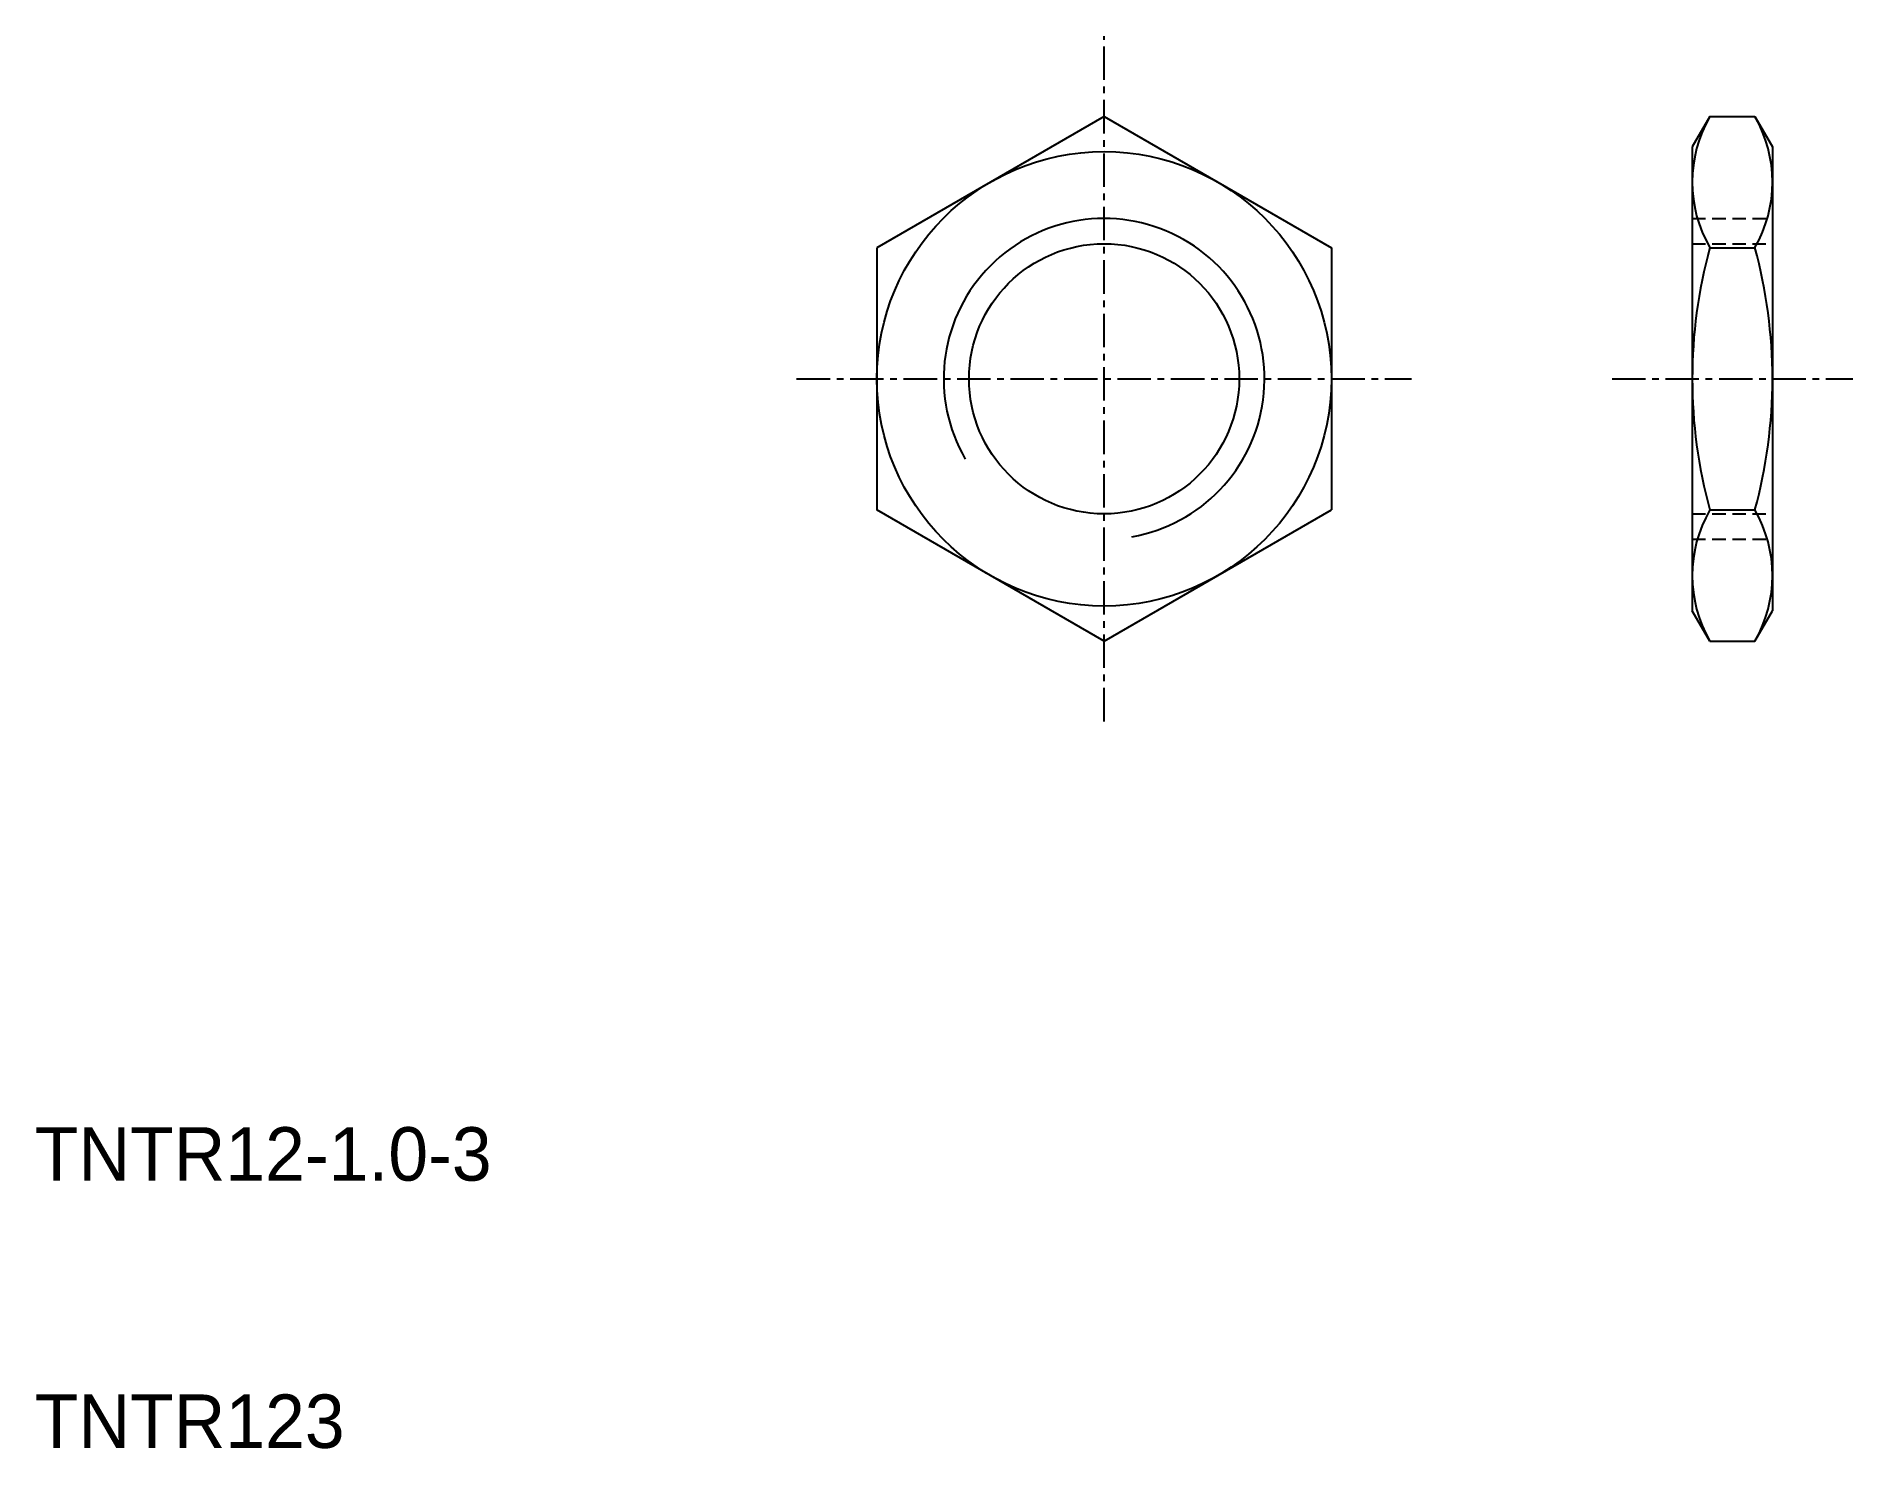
# Model space of a CAD drawing. Extents: x 10.1 to 78, y 10 to 62.8.
import ezdxf

# ---------------------------------------------------------------- set-up
doc = ezdxf.new("R2010")
doc.units = 0
doc.linetypes.add('CENTER', pattern=[2, 1.25, -0.25, 0.25, -0.25])
doc.linetypes.add('DASHED', pattern=[0.75, 0.5, -0.25])
doc.layers.get('0').update_dxf_attribs({"linetype": 'CONTINUOUS'})
doc.layers.add('CENTER', color=1, linetype='CENTER')

msp = doc.modelspace()

# ---------------------------------------------------------------- linework, layer by layer
at = {"color": 7, "linetype": 'CONTINUOUS'}
for p, q in [((50, 59.815), (41.5, 54.907)), ((50, 59.815), (58.5, 54.907)), ((72.657, 59.815), (72, 58.676)), ((72.657, 59.815), (74.343, 59.815)), ((74.343, 59.815), (75, 58.676)), ((72, 58.676), (72, 41.324)), ((75, 58.676), (75, 41.324)), ((41.5, 54.907), (41.5, 45.093)), ((58.5, 54.907), (58.5, 45.093)), ((72.657, 54.907), (74.343, 54.907)), ((50, 40.185), (41.5, 45.093)), ((50, 40.185), (58.5, 45.093)), ((72.657, 45.093), (74.343, 45.093)), ((72.657, 40.185), (72, 41.324)), ((74.343, 40.185), (75, 41.324)), ((72.657, 40.185), (74.343, 40.185))]:
    msp.add_line(p, q, dxfattribs=at)
at = {"color": 3, "linetype": 'DASHED'}
for p, q in [((72, 56), (75, 56)), ((72, 55.053), (75, 55.053)), ((72, 44.947), (75, 44.947)), ((72, 44), (75, 44))]:
    msp.add_line(p, q, dxfattribs=at)
at = {"color": 7, "linetype": 'CONTINUOUS'}
for radius in [8.5, 5.053]:
    msp.add_circle((50, 50), radius, dxfattribs=at)
for centre, radius, start, end in [((76.907, 57.361), 4.907, 150, 210), ((70.093, 57.361), 4.907, 330, 30), ((90.644, 50), 18.644, 164.73852, 195.26148), ((56.356, 50), 18.644, 344.73852, 15.26148), ((76.907, 42.639), 4.907, 150, 210), ((70.093, 42.639), 4.907, 330, 30)]:
    msp.add_arc(centre, radius, start, end, dxfattribs=at)
at = {"color": 3, "linetype": 'CONTINUOUS'}
msp.add_arc((50, 50), 6, 280, 210, dxfattribs=at)
at = {"layer": 'CENTER', "color": 1, "linetype": 'CENTER'}
for p, q in [((50, 37.185), (50, 62.815)), ((38.5, 50), (61.5, 50)), ((69, 50), (78, 50))]:
    msp.add_line(p, q, dxfattribs=at)

# ---------------------------------------------------------------- texts
at = {"color": 7, "linetype": 'CONTINUOUS'}
for s, p in [('TNTR12-1.0-3', (10, 20)), ('TNTR123', (10, 10))]:
    msp.add_text(s, height=2, dxfattribs=at).set_placement(p)

doc.saveas('drawing.dxf')
